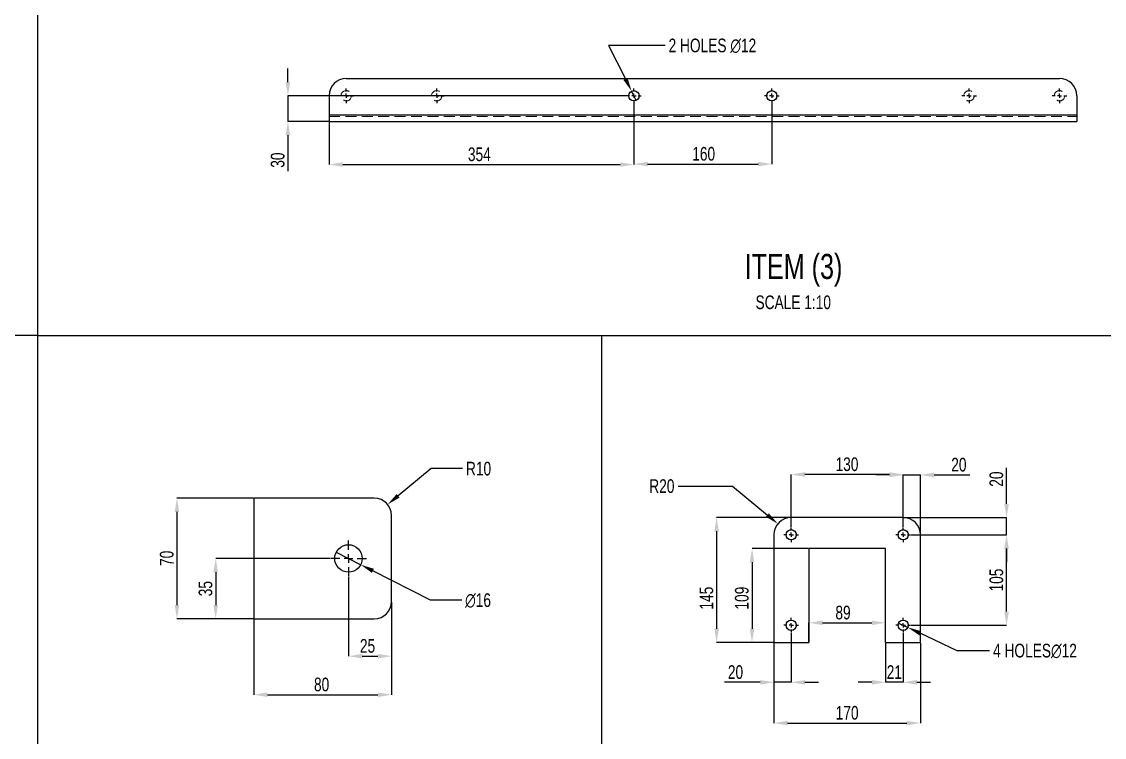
# Model space of a CAD drawing. Header units: millimetres. Extents: x 15 to 1268, y -316 to 292.
# Drawn here: x 991.2 to 1116.9, y 58.9 to 142 of the extents above; entities that cross this region are included whole.
import ezdxf

# ---------------------------------------------------------------- set-up
doc = ezdxf.new("R2010")
doc.units = ezdxf.units.MM
doc.header["$PDSIZE"] = -1
doc.linetypes.add('HIDDEN', pattern=[1.905, 1.27, -0.635])
doc.layers.add('FORMAT', color=7, linetype='Continuous')
doc.styles.add('SLDTEXTSTYLE0', font='TXT', dxfattribs={"width": 0.75})
doc.dimstyles.new('SLDDIMSTYLE11', dxfattribs={"dimtxt": 1.5875, "dimasz": 1.5875, "dimexe": 0, "dimexo": 0.0625, "dimgap": 0.396875, "dimtad": 0, "dimtih": 1, "dimtoh": 1, "dimdec": 0, "dimlfac": 5, "dimrnd": 1e-09, "dimzin": 12, "dimdsep": 46, "dimtxsty": 'SLDTEXTSTYLE0', "dimsah": 1, "dimcen": 0, "dimadec": 0, "dimazin": 3, "dimtfac": 1, "dimtdec": 0, "dimtofl": 0, "dimtmove": 0, "dimatfit": 3, "dimfxl": 1, "dimfrac": 2, "dimtolj": 1, "dimtzin": 12, "dimarcsym": 0})
doc.dimstyles.new('SLDDIMSTYLE16', dxfattribs={"dimtxt": 1.5875, "dimasz": 1.5875, "dimexe": 0, "dimexo": 0.0625, "dimgap": 0.396875, "dimtad": 0, "dimtih": 1, "dimtoh": 1, "dimdec": 0, "dimlfac": 10, "dimrnd": 1e-09, "dimzin": 12, "dimdsep": 46, "dimtxsty": 'SLDTEXTSTYLE0', "dimsah": 1, "dimcen": 0, "dimadec": 0, "dimazin": 3, "dimtfac": 1, "dimtdec": 0, "dimtofl": 0, "dimtmove": 0, "dimatfit": 3, "dimfxl": 1, "dimfrac": 2, "dimtolj": 1, "dimtzin": 12, "dimarcsym": 0})
doc.dimstyles.new('SLDDIMSTYLE17', dxfattribs={"dimtxt": 1.5875, "dimasz": 1.5875, "dimexe": 0, "dimexo": 0.0625, "dimgap": 0.396875, "dimtad": 0, "dimtih": 1, "dimtoh": 1, "dimdec": 0, "dimlfac": 10, "dimrnd": 1e-09, "dimzin": 12, "dimdsep": 46, "dimtxsty": 'SLDTEXTSTYLE0', "dimblk1": 'NONE', "dimsah": 1, "dimcen": 0, "dimadec": 0, "dimazin": 3, "dimtfac": 1, "dimtdec": 0, "dimtmove": 0, "dimatfit": 3, "dimldrblk": 'NONE', "dimfxl": 1, "dimfrac": 2, "dimtolj": 1, "dimtzin": 12, "dimarcsym": 0})
doc.dimstyles.new('SLDDIMSTYLE3', dxfattribs={"dimtxt": 1.5875, "dimasz": 1.5875, "dimexe": 0, "dimexo": 0.0625, "dimgap": 0.396875, "dimtad": 1, "dimdec": 0, "dimlfac": 10, "dimrnd": 1e-09, "dimzin": 12, "dimdsep": 46, "dimtxsty": 'SLDTEXTSTYLE0', "dimsah": 1, "dimcen": 0.09, "dimadec": 0, "dimazin": 3, "dimtfac": 1, "dimtdec": 0, "dimtofl": 0, "dimtmove": 0, "dimatfit": 3, "dimfxl": 1, "dimfrac": 2, "dimtolj": 1, "dimtzin": 12, "dimarcsym": 0})
doc.dimstyles.new('SLDDIMSTYLE4', dxfattribs={"dimtxt": 1.5875, "dimasz": 1.5875, "dimexe": 0, "dimexo": 0.0625, "dimgap": 0.396875, "dimtad": 1, "dimdec": 0, "dimlfac": 10, "dimrnd": 1e-09, "dimzin": 12, "dimdsep": 46, "dimtxsty": 'SLDTEXTSTYLE0', "dimsah": 1, "dimcen": 0.09, "dimadec": 0, "dimazin": 3, "dimtfac": 1, "dimtdec": 0, "dimtmove": 0, "dimatfit": 0, "dimfxl": 1, "dimfrac": 2, "dimtolj": 1, "dimtzin": 12, "dimarcsym": 0})
doc.dimstyles.new('SLDDIMSTYLE6', dxfattribs={"dimtxt": 1.5875, "dimasz": 1.5875, "dimexe": 0, "dimexo": 0.0625, "dimgap": 0.396875, "dimtad": 1, "dimdec": 0, "dimlfac": 5, "dimrnd": 1e-09, "dimzin": 12, "dimdsep": 46, "dimtxsty": 'SLDTEXTSTYLE0', "dimsah": 1, "dimcen": 0.09, "dimadec": 0, "dimazin": 3, "dimtfac": 1, "dimtdec": 0, "dimtofl": 0, "dimtmove": 0, "dimatfit": 3, "dimfxl": 1, "dimfrac": 2, "dimtolj": 1, "dimtzin": 12, "dimarcsym": 0})
doc.dimstyles.new('SLDDIMSTYLE7', dxfattribs={"dimtxt": 1.5875, "dimasz": 1.5875, "dimexe": 0, "dimexo": 0.0625, "dimgap": 0.396875, "dimtad": 1, "dimdec": 0, "dimlfac": 5, "dimrnd": 1e-09, "dimzin": 12, "dimdsep": 46, "dimtxsty": 'SLDTEXTSTYLE0', "dimsah": 1, "dimcen": 0.09, "dimadec": 0, "dimazin": 3, "dimtfac": 1, "dimtdec": 0, "dimtmove": 0, "dimatfit": 0, "dimfxl": 1, "dimfrac": 2, "dimtolj": 1, "dimtzin": 12, "dimarcsym": 0})
doc.dimstyles.new('SLDDIMSTYLE8', dxfattribs={"dimtxt": 1.5875, "dimasz": 1.5875, "dimexe": 0, "dimexo": 0.0625, "dimgap": 0.396875, "dimtad": 0, "dimtih": 1, "dimtoh": 1, "dimdec": 0, "dimlfac": 5, "dimrnd": 1e-09, "dimzin": 12, "dimdsep": 46, "dimtxsty": 'SLDTEXTSTYLE0', "dimblk1": 'NONE', "dimsah": 1, "dimcen": 0, "dimadec": 0, "dimazin": 3, "dimtfac": 1, "dimtdec": 0, "dimtmove": 0, "dimatfit": 3, "dimldrblk": 'NONE', "dimfxl": 1, "dimfrac": 2, "dimtolj": 1, "dimtzin": 12, "dimarcsym": 0})

# ---------------------------------------------------------------- blocks, each defined once
blk = doc.blocks.new('SW_NOTE_0_36')
at = {"layer": 'FORMAT', "color": 0, "attachment_point": 2, "style": 'SLDTEXTSTYLE0'}
for s, insert, char_height in [('ITEM (3)', (7, 3.75), 2.91), ('SCALE 1:10', (6.97, -1.07), 1.587)]:
    blk.add_mtext(s, dxfattribs=dict(at, insert=insert, char_height=char_height))
blk = doc.blocks.new('*D810')
at = {"layer": 'Defpoints', "color": 0}
for p in [(1091.49, 72.23), (1082.59, 69.94), (1091.49, 69.94)]:
    blk.add_point(p, dxfattribs=at)
at = {"layer": 'FORMAT', "color": 0, "lineweight": -2}
for p, q in [((1082.59, 70), (1082.59, 72.23)), ((1084.18, 72.23), (1089.91, 72.23)), ((1091.49, 70), (1091.49, 72.23))]:
    blk.add_line(p, q, dxfattribs=at)
at = {"layer": 'FORMAT', "color": 0}
for points in [[(1084.18, 72.49), (1084.18, 71.96), (1082.59, 72.23)], [(1089.91, 72.49), (1089.91, 71.96), (1091.49, 72.23)]]:
    blk.add_solid(points, dxfattribs=at)
at = {"layer": 'FORMAT', "color": 0, "insert": (1086.56, 74.21), "char_height": 1.587, "attachment_point": 2, "style": 'SLDTEXTSTYLE0'}
blk.add_mtext('\\A1;89', dxfattribs=at)
blk = doc.blocks.new('*D811')
at = {"layer": 'Defpoints', "color": 0}
for p in [(1078.54, 69.94), (1095.54, 69.94), (1095.54, 60.58)]:
    blk.add_point(p, dxfattribs=at)
at = {"layer": 'FORMAT', "color": 0, "lineweight": -2}
for p, q in [((1078.54, 69.88), (1078.54, 60.58)), ((1095.54, 69.88), (1095.54, 60.58)), ((1080.13, 60.58), (1093.96, 60.58))]:
    blk.add_line(p, q, dxfattribs=at)
at = {"layer": 'FORMAT', "color": 0}
for points in [[(1080.13, 60.85), (1080.13, 60.32), (1078.54, 60.58)], [(1093.96, 60.85), (1093.96, 60.32), (1095.54, 60.58)]]:
    blk.add_solid(points, dxfattribs=at)
at = {"layer": 'FORMAT', "color": 0, "insert": (1087.04, 62.57), "char_height": 1.587, "attachment_point": 2, "style": 'SLDTEXTSTYLE0'}
blk.add_mtext('\\A1;170', dxfattribs=at)
blk = doc.blocks.new('*D812')
at = {"layer": 'Defpoints', "color": 0}
for p in [(1080.54, 84.44), (1071.88, 69.94), (1078.54, 69.94)]:
    blk.add_point(p, dxfattribs=at)
at = {"layer": 'FORMAT', "color": 0, "lineweight": -2}
for p, q in [((1080.48, 84.44), (1071.88, 84.44)), ((1071.88, 82.85), (1071.88, 71.53)), ((1078.48, 69.94), (1071.88, 69.94))]:
    blk.add_line(p, q, dxfattribs=at)
at = {"layer": 'FORMAT', "color": 0}
for points in [[(1071.62, 82.85), (1072.15, 82.85), (1071.88, 84.44)], [(1071.62, 71.53), (1072.15, 71.53), (1071.88, 69.94)]]:
    blk.add_solid(points, dxfattribs=at)
at = {"layer": 'FORMAT', "color": 0, "insert": (1069.9, 75.09), "char_height": 1.587, "attachment_point": 2, "rotation": 90, "style": 'SLDTEXTSTYLE0'}
blk.add_mtext('\\A1;145', dxfattribs=at)
blk = doc.blocks.new('*D813')
at = {"layer": 'Defpoints', "color": 0}
for p in [(1082.59, 80.84), (1076, 69.94), (1078.54, 69.94)]:
    blk.add_point(p, dxfattribs=at)
at = {"layer": 'FORMAT', "color": 0, "lineweight": -2}
for p, q in [((1082.53, 80.84), (1076, 80.84)), ((1076, 79.25), (1076, 71.53)), ((1078.48, 69.94), (1076, 69.94))]:
    blk.add_line(p, q, dxfattribs=at)
at = {"layer": 'FORMAT', "color": 0}
for points in [[(1075.73, 79.25), (1076.26, 79.25), (1076, 80.84)], [(1075.73, 71.53), (1076.26, 71.53), (1076, 69.94)]]:
    blk.add_solid(points, dxfattribs=at)
at = {"layer": 'FORMAT', "color": 0, "insert": (1074.01, 75.09), "char_height": 1.587, "attachment_point": 2, "rotation": 90, "style": 'SLDTEXTSTYLE0'}
blk.add_mtext('\\A1;109', dxfattribs=at)
blk = doc.blocks.new('*D814')
at = {"layer": 'Defpoints', "color": 0}
for p in [(1094.39, 82.44), (1105.54, 82.44), (1094.39, 71.94)]:
    blk.add_point(p, dxfattribs=at)
at = {"layer": 'FORMAT', "color": 0, "lineweight": -2}
for p, q in [((1094.46, 82.44), (1105.54, 82.44)), ((1105.54, 73.53), (1105.54, 80.85)), ((1094.46, 71.94), (1105.54, 71.94))]:
    blk.add_line(p, q, dxfattribs=at)
at = {"layer": 'FORMAT', "color": 0}
for points in [[(1105.28, 80.85), (1105.81, 80.85), (1105.54, 82.44)], [(1105.28, 73.53), (1105.81, 73.53), (1105.54, 71.94)]]:
    blk.add_solid(points, dxfattribs=at)
at = {"layer": 'FORMAT', "color": 0, "insert": (1103.56, 77.19), "char_height": 1.587, "attachment_point": 2, "rotation": 90, "style": 'SLDTEXTSTYLE0'}
blk.add_mtext('\\A1;105', dxfattribs=at)
blk = doc.blocks.new('*D815')
at = {"layer": 'Defpoints', "color": 0}
for p in [(1095.54, 89.39), (1093.54, 83.29), (1095.54, 82.44)]:
    blk.add_point(p, dxfattribs=at)
at = {"layer": 'FORMAT', "color": 0, "lineweight": -2}
for p, q in [((1091.96, 89.39), (1090.37, 89.39)), ((1093.54, 83.35), (1093.54, 89.39)), ((1093.54, 89.39), (1095.54, 89.39)), ((1095.54, 82.5), (1095.54, 89.39)), ((1097.13, 89.39), (1101.3, 89.39))]:
    blk.add_line(p, q, dxfattribs=at)
at = {"layer": 'FORMAT', "color": 0}
for points in [[(1091.96, 89.66), (1091.96, 89.13), (1093.54, 89.39)], [(1097.13, 89.66), (1097.13, 89.13), (1095.54, 89.39)]]:
    blk.add_solid(points, dxfattribs=at)
at = {"layer": 'FORMAT', "color": 0, "insert": (1100.01, 91.38), "char_height": 1.587, "attachment_point": 2, "style": 'SLDTEXTSTYLE0'}
blk.add_mtext('\\A1;20', dxfattribs=at)
blk = doc.blocks.new('*D816')
at = {"layer": 'Defpoints', "color": 0}
for p in [(1080.54, 89.44), (1080.54, 83.29), (1093.54, 83.29)]:
    blk.add_point(p, dxfattribs=at)
at = {"layer": 'FORMAT', "color": 0, "lineweight": -2}
for p, q in [((1080.54, 83.35), (1080.54, 89.44)), ((1091.96, 89.44), (1082.13, 89.44)), ((1093.54, 83.35), (1093.54, 89.44))]:
    blk.add_line(p, q, dxfattribs=at)
at = {"layer": 'FORMAT', "color": 0}
for points in [[(1082.13, 89.71), (1082.13, 89.18), (1080.54, 89.44)], [(1091.96, 89.71), (1091.96, 89.18), (1093.54, 89.44)]]:
    blk.add_solid(points, dxfattribs=at)
at = {"layer": 'FORMAT', "color": 0, "insert": (1087.02, 91.43), "char_height": 1.587, "attachment_point": 2, "style": 'SLDTEXTSTYLE0'}
blk.add_mtext('\\A1;130', dxfattribs=at)
blk = doc.blocks.new('*D817')
at = {"layer": 'Defpoints', "color": 0}
for p in [(1079, 83.72), (1080.54, 82.44)]:
    blk.add_point(p, dxfattribs=at)
at = {"layer": 'FORMAT', "color": 0, "lineweight": -2}
for p, q in [((1067.44, 88.09), (1073.72, 88.09)), ((1073.72, 88.09), (1077.78, 84.73))]:
    blk.add_line(p, q, dxfattribs=at)
at = {"layer": 'FORMAT', "color": 0}
blk.add_solid([(1077.95, 84.93), (1077.61, 84.53), (1079, 83.72)], dxfattribs=at)
at = {"layer": 'FORMAT', "color": 0, "insert": (1064.07, 88.89), "char_height": 1.587, "attachment_point": 1, "style": 'SLDTEXTSTYLE0'}
blk.add_mtext('\\A1;R20', dxfattribs=at)
blk = doc.blocks.new('*D818')
at = {"layer": 'Defpoints', "color": 0}
for p in [(1093, 72.2), (1094.09, 71.69)]:
    blk.add_point(p, dxfattribs=at)
at = {"layer": 'FORMAT', "color": 0, "lineweight": -2}
for p, q in [((1093, 72.2), (1094.09, 71.69)), ((1099.82, 68.99), (1095.52, 71.01)), ((1103.58, 68.99), (1099.82, 68.99))]:
    blk.add_line(p, q, dxfattribs=at)
at = {"layer": 'FORMAT', "color": 0}
blk.add_solid([(1095.64, 71.25), (1095.41, 70.77), (1094.09, 71.69)], dxfattribs=at)
at = {"layer": 'FORMAT', "color": 0, "insert": (1103.98, 69.79), "char_height": 1.5875, "attachment_point": 1, "style": 'SLDTEXTSTYLE0'}
blk.add_mtext('\\A1;4 HOLES∅12', dxfattribs=at)
blk = doc.blocks.new('_None')
blk = doc.blocks.new('*D819')
at = {"layer": 'Defpoints', "color": 0}
for p in [(1093.54, 84.44), (1105.54, 84.44), (1094.39, 82.44)]:
    blk.add_point(p, dxfattribs=at)
at = {"layer": 'FORMAT', "color": 0, "lineweight": -2}
for p, q in [((1105.54, 86.03), (1105.54, 90.2)), ((1093.61, 84.44), (1105.54, 84.44)), ((1105.54, 82.44), (1105.54, 84.44)), ((1094.46, 82.44), (1105.54, 82.44)), ((1105.54, 80.85), (1105.54, 79.27))]:
    blk.add_line(p, q, dxfattribs=at)
at = {"layer": 'FORMAT', "color": 0}
for points in [[(1105.28, 86.03), (1105.81, 86.03), (1105.54, 84.44)], [(1105.28, 80.85), (1105.81, 80.85), (1105.54, 82.44)]]:
    blk.add_solid(points, dxfattribs=at)
at = {"layer": 'FORMAT', "color": 0, "insert": (1103.56, 88.91), "char_height": 1.587, "attachment_point": 2, "rotation": 90, "style": 'SLDTEXTSTYLE0'}
blk.add_mtext('\\A1;20', dxfattribs=at)
blk = doc.blocks.new('*D820')
at = {"layer": 'Defpoints', "color": 0}
for p in [(1080.54, 71.09), (1078.54, 69.94), (1078.54, 65.32)]:
    blk.add_point(p, dxfattribs=at)
at = {"layer": 'FORMAT', "color": 0, "lineweight": -2}
for p, q in [((1080.54, 71.03), (1080.54, 65.32)), ((1078.54, 69.88), (1078.54, 65.32)), ((1076.96, 65.32), (1072.79, 65.32)), ((1080.54, 65.32), (1078.54, 65.32)), ((1082.13, 65.32), (1083.72, 65.32))]:
    blk.add_line(p, q, dxfattribs=at)
at = {"layer": 'FORMAT', "color": 0}
for points in [[(1076.96, 65.58), (1076.96, 65.05), (1078.54, 65.32)], [(1082.13, 65.58), (1082.13, 65.05), (1080.54, 65.32)]]:
    blk.add_solid(points, dxfattribs=at)
at = {"layer": 'FORMAT', "color": 0, "insert": (1074.08, 67.3), "char_height": 1.587, "attachment_point": 2, "style": 'SLDTEXTSTYLE0'}
blk.add_mtext('\\A1;20', dxfattribs=at)
blk = doc.blocks.new('*D821')
at = {"layer": 'Defpoints', "color": 0}
for p in [(1093.54, 71.09), (1091.49, 69.94), (1091.49, 65.32)]:
    blk.add_point(p, dxfattribs=at)
at = {"layer": 'FORMAT', "color": 0, "lineweight": -2}
for p, q in [((1093.54, 71.03), (1093.54, 65.32)), ((1091.49, 69.88), (1091.49, 65.32)), ((1089.91, 65.32), (1088.32, 65.32)), ((1093.54, 65.32), (1091.49, 65.32)), ((1095.13, 65.32), (1096.72, 65.32))]:
    blk.add_line(p, q, dxfattribs=at)
at = {"layer": 'FORMAT', "color": 0}
for points in [[(1089.91, 65.58), (1089.91, 65.05), (1091.49, 65.32)], [(1095.13, 65.58), (1095.13, 65.05), (1093.54, 65.32)]]:
    blk.add_solid(points, dxfattribs=at)
at = {"layer": 'FORMAT', "color": 0, "insert": (1092.52, 67.3), "char_height": 1.587, "attachment_point": 2, "style": 'SLDTEXTSTYLE0'}
blk.add_mtext('\\A1;21', dxfattribs=at)
blk = doc.blocks.new('SW_CENTERMARKSYMBOL_27')
at = {"layer": 'FORMAT', "color": 0}
for p, q in [((-0.5, 0), (-0.85, 0)), ((0, 0), (-0.25, 0)), ((0, 0.5), (0, 0.85)), ((0, 0), (0, 0.25)), ((0, 0), (0, -0.25)), ((0, 0), (0.25, 0)), ((0.5, 0), (0.85, 0)), ((0, -0.5), (0, -0.85))]:
    blk.add_line(p, q, dxfattribs=at)
blk = doc.blocks.new('SW_CENTERMARKSYMBOL_28')
at = {"layer": 'FORMAT', "color": 0}
for p, q in [((-0.5, 0), (-0.85, 0)), ((0, 0), (-0.25, 0)), ((0, 0.5), (0, 0.85)), ((0, 0), (0, 0.25)), ((0, 0), (0, -0.25)), ((0, 0), (0.25, 0)), ((0.5, 0), (0.85, 0)), ((0, -0.5), (0, -0.85))]:
    blk.add_line(p, q, dxfattribs=at)
blk = doc.blocks.new('SW_CENTERMARKSYMBOL_29')
at = {"layer": 'FORMAT', "color": 0}
for p, q in [((-0.5, 0), (-0.85, 0)), ((0, 0), (-0.25, 0)), ((0, 0.5), (0, 0.85)), ((0, 0), (0, 0.25)), ((0, 0), (0, -0.25)), ((0, 0), (0.25, 0)), ((0.5, 0), (0.85, 0)), ((0, -0.5), (0, -0.85))]:
    blk.add_line(p, q, dxfattribs=at)
blk = doc.blocks.new('SW_CENTERMARKSYMBOL_30')
at = {"layer": 'FORMAT', "color": 0}
for p, q in [((-0.5, 0), (-0.85, 0)), ((0, 0), (-0.25, 0)), ((0, 0.5), (0, 0.85)), ((0, 0), (0, 0.25)), ((0, 0), (0, -0.25)), ((0, 0), (0.25, 0)), ((0.5, 0), (0.85, 0)), ((0, -0.5), (0, -0.85))]:
    blk.add_line(p, q, dxfattribs=at)
blk = doc.blocks.new('*D836')
at = {"layer": 'Defpoints', "color": 0}
for p in [(1018.15, 86.69), (1009.24, 72.69), (1018.15, 72.69)]:
    blk.add_point(p, dxfattribs=at)
at = {"layer": 'FORMAT', "color": 0, "lineweight": -2}
for p, q in [((1018.09, 86.69), (1009.24, 86.69)), ((1009.24, 85.1), (1009.24, 74.28)), ((1018.09, 72.69), (1009.24, 72.69))]:
    blk.add_line(p, q, dxfattribs=at)
at = {"layer": 'FORMAT', "color": 0}
for points in [[(1008.97, 85.1), (1009.5, 85.1), (1009.24, 86.69)], [(1008.97, 74.28), (1009.5, 74.28), (1009.24, 72.69)]]:
    blk.add_solid(points, dxfattribs=at)
at = {"layer": 'FORMAT', "color": 0, "insert": (1007.25, 79.71), "char_height": 1.587, "attachment_point": 2, "rotation": 90, "style": 'SLDTEXTSTYLE0'}
blk.add_mtext('\\A1;70', dxfattribs=at)
blk = doc.blocks.new('*D837')
at = {"layer": 'Defpoints', "color": 0}
for p in [(1034.15, 74.69), (1018.15, 72.69), (1034.15, 63.88)]:
    blk.add_point(p, dxfattribs=at)
at = {"layer": 'FORMAT', "color": 0, "lineweight": -2}
for p, q in [((1034.15, 74.63), (1034.15, 63.88)), ((1018.15, 72.63), (1018.15, 63.88)), ((1019.74, 63.88), (1032.56, 63.88))]:
    blk.add_line(p, q, dxfattribs=at)
at = {"layer": 'FORMAT', "color": 0}
for points in [[(1019.74, 64.14), (1019.74, 63.61), (1018.15, 63.88)], [(1032.56, 64.14), (1032.56, 63.61), (1034.15, 63.88)]]:
    blk.add_solid(points, dxfattribs=at)
at = {"layer": 'FORMAT', "color": 0, "insert": (1026.03, 65.86), "char_height": 1.587, "attachment_point": 2, "style": 'SLDTEXTSTYLE0'}
blk.add_mtext('\\A1;80', dxfattribs=at)
blk = doc.blocks.new('*D838')
at = {"layer": 'Defpoints', "color": 0}
for p in [(1033.69, 85.96), (1032.15, 84.69)]:
    blk.add_point(p, dxfattribs=at)
at = {"layer": 'FORMAT', "color": 0, "lineweight": -2}
for p, q in [((1038.76, 90.13), (1034.92, 86.97)), ((1042.39, 90.13), (1038.76, 90.13))]:
    blk.add_line(p, q, dxfattribs=at)
at = {"layer": 'FORMAT', "color": 0}
blk.add_solid([(1034.75, 87.18), (1035.09, 86.77), (1033.69, 85.96)], dxfattribs=at)
at = {"layer": 'FORMAT', "color": 0, "insert": (1042.79, 90.92), "char_height": 1.587, "attachment_point": 1, "style": 'SLDTEXTSTYLE0'}
blk.add_mtext('\\A1;R10', dxfattribs=at)
blk = doc.blocks.new('*D839')
at = {"layer": 'Defpoints', "color": 0}
for p in [(1029.15, 77.59), (1034.15, 74.69), (1034.15, 68.35)]:
    blk.add_point(p, dxfattribs=at)
at = {"layer": 'FORMAT', "color": 0, "lineweight": -2}
for p, q in [((1029.15, 77.53), (1029.15, 68.35)), ((1034.15, 74.63), (1034.15, 68.35)), ((1030.74, 68.35), (1032.56, 68.35))]:
    blk.add_line(p, q, dxfattribs=at)
at = {"layer": 'FORMAT', "color": 0}
for points in [[(1030.74, 68.62), (1030.74, 68.09), (1029.15, 68.35)], [(1032.56, 68.62), (1032.56, 68.09), (1034.15, 68.35)]]:
    blk.add_solid(points, dxfattribs=at)
at = {"layer": 'FORMAT', "color": 0, "insert": (1031.36, 70.34), "char_height": 1.587, "attachment_point": 2, "style": 'SLDTEXTSTYLE0'}
blk.add_mtext('\\A1;25', dxfattribs=at)
blk = doc.blocks.new('*D840')
at = {"layer": 'Defpoints', "color": 0}
for p in [(1027.05, 79.69), (1013.74, 72.69), (1018.15, 72.69)]:
    blk.add_point(p, dxfattribs=at)
at = {"layer": 'FORMAT', "color": 0, "lineweight": -2}
for p, q in [((1026.99, 79.69), (1013.74, 79.69)), ((1013.74, 78.1), (1013.74, 74.28)), ((1018.09, 72.69), (1013.74, 72.69))]:
    blk.add_line(p, q, dxfattribs=at)
at = {"layer": 'FORMAT', "color": 0}
for points in [[(1013.47, 78.1), (1014, 78.1), (1013.74, 79.69)], [(1013.47, 74.28), (1014, 74.28), (1013.74, 72.69)]]:
    blk.add_solid(points, dxfattribs=at)
at = {"layer": 'FORMAT', "color": 0, "insert": (1011.75, 76.19), "char_height": 1.587, "attachment_point": 2, "rotation": 90, "style": 'SLDTEXTSTYLE0'}
blk.add_mtext('\\A1;35', dxfattribs=at)
blk = doc.blocks.new('*D841')
at = {"layer": 'Defpoints', "color": 0}
for p in [(1027.72, 80.41), (1030.58, 78.97)]:
    blk.add_point(p, dxfattribs=at)
at = {"layer": 'FORMAT', "color": 0, "lineweight": -2}
for p, q in [((1027.72, 80.41), (1030.58, 78.97)), ((1038.69, 74.86), (1031.99, 78.25)), ((1042.29, 74.86), (1038.69, 74.86))]:
    blk.add_line(p, q, dxfattribs=at)
at = {"layer": 'FORMAT', "color": 0}
blk.add_solid([(1032.11, 78.49), (1031.87, 78.02), (1030.58, 78.97)], dxfattribs=at)
at = {"layer": 'FORMAT', "color": 0, "insert": (1042.69, 75.65), "char_height": 1.587, "attachment_point": 1, "style": 'SLDTEXTSTYLE0'}
blk.add_mtext('\\A1;∅16', dxfattribs=at)
blk = doc.blocks.new('SW_CENTERMARKSYMBOL_37')
at = {"layer": 'FORMAT', "color": 0}
for p, q in [((0, 1), (0, 2.1)), ((-1, 0), (-2.1, 0)), ((0, 0), (-0.5, 0)), ((0, 0), (0, 0.5)), ((0, 0), (0, -0.5)), ((0, 0), (0.5, 0)), ((1, 0), (2.1, 0)), ((0, -1), (0, -2.1))]:
    blk.add_line(p, q, dxfattribs=at)
blk = doc.blocks.new('*D871')
at = {"layer": 'Defpoints', "color": 0}
for p in [(1062.29, 132.56), (1026.89, 130.41), (1062.29, 125.43)]:
    blk.add_point(p, dxfattribs=at)
at = {"layer": 'FORMAT', "color": 0, "lineweight": -2}
for p, q in [((1062.29, 132.5), (1062.29, 125.43)), ((1026.89, 130.35), (1026.89, 125.43)), ((1028.48, 125.43), (1060.7, 125.43))]:
    blk.add_line(p, q, dxfattribs=at)
at = {"layer": 'FORMAT', "color": 0}
for points in [[(1028.48, 125.69), (1028.48, 125.16), (1026.89, 125.43)], [(1060.7, 125.69), (1060.7, 125.16), (1062.29, 125.43)]]:
    blk.add_solid(points, dxfattribs=at)
at = {"layer": 'FORMAT', "color": 0, "insert": (1044.34, 127.41), "char_height": 1.587, "attachment_point": 2, "style": 'SLDTEXTSTYLE0'}
blk.add_mtext('\\A1;354', dxfattribs=at)
blk = doc.blocks.new('*D872')
at = {"layer": 'Defpoints', "color": 0}
for p in [(1062.29, 132.56), (1078.29, 132.56), (1078.29, 125.48)]:
    blk.add_point(p, dxfattribs=at)
at = {"layer": 'FORMAT', "color": 0, "lineweight": -2}
for p, q in [((1062.29, 132.5), (1062.29, 125.48)), ((1078.29, 132.5), (1078.29, 125.48)), ((1063.88, 125.48), (1076.7, 125.48))]:
    blk.add_line(p, q, dxfattribs=at)
at = {"layer": 'FORMAT', "color": 0}
for points in [[(1063.88, 125.75), (1063.88, 125.22), (1062.29, 125.48)], [(1076.7, 125.75), (1076.7, 125.22), (1078.29, 125.48)]]:
    blk.add_solid(points, dxfattribs=at)
at = {"layer": 'FORMAT', "color": 0, "insert": (1070.38, 127.47), "char_height": 1.587, "attachment_point": 2, "style": 'SLDTEXTSTYLE0'}
blk.add_mtext('\\A1;160', dxfattribs=at)
blk = doc.blocks.new('*D873')
at = {"layer": 'Defpoints', "color": 0}
for p in [(1022.12, 133.41), (1061.44, 133.41), (1026.89, 130.41)]:
    blk.add_point(p, dxfattribs=at)
at = {"layer": 'FORMAT', "color": 0, "lineweight": -2}
for p, q in [((1022.12, 135), (1022.12, 136.58)), ((1061.38, 133.41), (1022.12, 133.41)), ((1022.12, 133.41), (1022.12, 130.41)), ((1026.83, 130.41), (1022.12, 130.41)), ((1022.12, 128.82), (1022.12, 124.65))]:
    blk.add_line(p, q, dxfattribs=at)
at = {"layer": 'FORMAT', "color": 0}
for points in [[(1021.85, 135), (1022.38, 135), (1022.12, 133.41)], [(1021.85, 128.82), (1022.38, 128.82), (1022.12, 130.41)]]:
    blk.add_solid(points, dxfattribs=at)
at = {"layer": 'FORMAT', "color": 0, "insert": (1020.13, 125.94), "char_height": 1.587, "attachment_point": 2, "rotation": 90, "style": 'SLDTEXTSTYLE0'}
blk.add_mtext('\\A1;30', dxfattribs=at)
blk = doc.blocks.new('*D874')
at = {"layer": 'Defpoints', "color": 0}
for p in [(1062.02, 133.95), (1062.56, 132.87)]:
    blk.add_point(p, dxfattribs=at)
at = {"layer": 'FORMAT', "color": 0, "lineweight": -2}
for p, q in [((1065.91, 139.26), (1059.34, 139.26)), ((1059.34, 139.26), (1061.3, 135.36)), ((1062.56, 132.87), (1062.02, 133.95))]:
    blk.add_line(p, q, dxfattribs=at)
at = {"layer": 'FORMAT', "color": 0}
blk.add_solid([(1061.54, 135.48), (1061.07, 135.24), (1062.02, 133.95)], dxfattribs=at)
at = {"layer": 'FORMAT', "color": 0, "insert": (1066.31, 140.05), "char_height": 1.5875, "attachment_point": 1, "style": 'SLDTEXTSTYLE0'}
blk.add_mtext('\\A1;2 HOLES ∅12', dxfattribs=at)
blk = doc.blocks.new('SW_CENTERMARKSYMBOL_54')
at = {"layer": 'FORMAT', "color": 0}
for p, q in [((-0.5, 0), (-0.85, 0)), ((0, 0), (-0.25, 0)), ((0, 0.5), (0, 0.85)), ((0, 0), (0, 0.25)), ((0, 0), (0, -0.25)), ((0, 0), (0.25, 0)), ((0.5, 0), (0.85, 0)), ((0, -0.5), (0, -0.85))]:
    blk.add_line(p, q, dxfattribs=at)
blk = doc.blocks.new('SW_CENTERMARKSYMBOL_55')
at = {"layer": 'FORMAT', "color": 0}
for p, q in [((-0.5, 0), (-0.85, 0)), ((0, 0), (-0.25, 0)), ((0, 0.5), (0, 0.85)), ((0, 0), (0, 0.25)), ((0, 0), (0, -0.25)), ((0, 0), (0.25, 0)), ((0.5, 0), (0.85, 0)), ((0, -0.5), (0, -0.85))]:
    blk.add_line(p, q, dxfattribs=at)
blk = doc.blocks.new('SW_CENTERMARKSYMBOL_56')
at = {"layer": 'FORMAT', "color": 0}
for p, q in [((-0.5, 0), (-0.85, 0)), ((0, 0), (-0.25, 0)), ((0, 0.5), (0, 0.85)), ((0, 0), (0, 0.25)), ((0, 0), (0, -0.25)), ((0, 0), (0.25, 0)), ((0.5, 0), (0.85, 0)), ((0, -0.5), (0, -0.85))]:
    blk.add_line(p, q, dxfattribs=at)
blk = doc.blocks.new('SW_CENTERMARKSYMBOL_57')
at = {"layer": 'FORMAT', "color": 0}
for p, q in [((-0.5, 0), (-0.85, 0)), ((0, 0), (-0.25, 0)), ((0, 0.5), (0, 0.85)), ((0, 0), (0, 0.25)), ((0, 0), (0, -0.25)), ((0, 0), (0.25, 0)), ((0.5, 0), (0.85, 0)), ((0, -0.5), (0, -0.85))]:
    blk.add_line(p, q, dxfattribs=at)
blk = doc.blocks.new('SW_CENTERMARKSYMBOL_58')
at = {"layer": 'FORMAT', "color": 0}
for p, q in [((-0.5, 0), (-0.85, 0)), ((0, 0), (-0.25, 0)), ((0, 0.5), (0, 0.85)), ((0, 0), (0, 0.25)), ((0, 0), (0, -0.25)), ((0, 0), (0.25, 0)), ((0.5, 0), (0.85, 0)), ((0, -0.5), (0, -0.85))]:
    blk.add_line(p, q, dxfattribs=at)
blk = doc.blocks.new('SW_CENTERMARKSYMBOL_59')
at = {"layer": 'FORMAT', "color": 0}
for p, q in [((-0.5, 0), (-0.85, 0)), ((0, 0), (-0.25, 0)), ((0, 0.5), (0, 0.85)), ((0, 0), (0, 0.25)), ((0, 0), (0, -0.25)), ((0, 0), (0.25, 0)), ((0.5, 0), (0.85, 0)), ((0, -0.5), (0, -0.85))]:
    blk.add_line(p, q, dxfattribs=at)

msp = doc.modelspace()

# ---------------------------------------------------------------- linework, layer by layer
at = {"color": 7, "linetype": 'Continuous', "lineweight": 25}
for p, q in [((1028.88923477, 135.40948383), (1111.68923477, 135.40948383)), ((1026.88923477, 133.40948383), (1026.88923477, 131.20948383)), ((1113.68923477, 133.40948383), (1113.68923477, 131.20948383)), ((1026.88923477, 131.20948383), (1113.68923477, 131.20948383)), ((1026.88923477, 131.20948383), (1026.88923477, 130.40948383)), ((1113.68923477, 131.20948383), (1113.68923477, 130.40948383)), ((1026.88923477, 130.40948383), (1113.68923477, 130.40948383)), ((1018.14927984, 86.6915294), (1018.14927984, 72.6915294)), ((1032.14927984, 86.6915294), (1018.14927984, 86.6915294)), ((1034.14927984, 74.6915294), (1034.14927984, 84.6915294)), ((1093.54423012, 84.44191015), (1080.54423012, 84.44191015)), ((1078.54423012, 82.44191015), (1078.54423012, 69.94191015)), ((1095.54423012, 69.94191015), (1095.54423012, 82.44191015)), ((1091.49423012, 80.84191015), (1082.59423012, 80.84191015)), ((1082.59423012, 80.84191015), (1082.59423012, 69.94191015)), ((1091.49423012, 69.94191015), (1091.49423012, 80.84191015)), ((1018.14927984, 72.6915294), (1032.14927984, 72.6915294)), ((1078.54423012, 69.94191015), (1082.59423012, 69.94191015)), ((1091.49423012, 69.94191015), (1095.54423012, 69.94191015))]:
    msp.add_line(p, q, dxfattribs=at)
at = {"color": 7, "linetype": 'HIDDEN', "lineweight": 18}
msp.add_line((1026.88923477, 131.00948383), (1113.68923477, 131.00948383), dxfattribs=at)
for centre in [(1028.88923477, 133.40948383), (1039.38923477, 133.40948383), (1101.18923477, 133.40948383), (1111.68923477, 133.40948383)]:
    msp.add_circle(centre, 0.6, dxfattribs=at)
at = {"color": 7, "linetype": 'Continuous', "lineweight": 25}
for centre, radius in [((1062.28923477, 133.40948383), 0.6), ((1078.28923477, 133.40948383), 0.6), ((1080.54423012, 82.44191015), 0.6), ((1093.54423012, 82.44191015), 0.6), ((1029.14927984, 79.6915294), 1.6), ((1080.54423012, 71.94191015), 0.6), ((1093.54423012, 71.94191015), 0.6)]:
    msp.add_circle(centre, radius, dxfattribs=at)
for centre, start, end in [((1028.88923477, 133.40948383), 90, 180), ((1111.68923477, 133.40948383), 0, 90), ((1032.14927984, 84.6915294), 0, 90), ((1080.54423012, 82.44191015), 90, 180), ((1093.54423012, 82.44191015), 0, 90), ((1032.14927984, 74.6915294), 270, 0)]:
    msp.add_arc(centre, 2, start, end, dxfattribs=at)
at = {"layer": 'FORMAT'}
for p, q in [((993.03086841, 283.86284738), (993.03086841, 8.42160282)), ((993.03086841, 105.58696794), (873.43201491, 105.58696794)), ((993.03086841, 105.58696794), (1171.85291377, 105.58696794)), ((1058.50356985, 105.58696794), (1058.50356985, 35.41747778))]:
    msp.add_line(p, q, dxfattribs=at)

# ---------------------------------------------------------------- block references
for name, p in [('SW_CENTERMARKSYMBOL_54', (1028.88923477, 133.40948383)), ('SW_CENTERMARKSYMBOL_55', (1039.38923477, 133.40948383)), ('SW_CENTERMARKSYMBOL_56', (1062.28923477, 133.40948383)), ('SW_CENTERMARKSYMBOL_59', (1078.28923477, 133.40948383)), ('SW_CENTERMARKSYMBOL_58', (1101.18923477, 133.40948383)), ('SW_CENTERMARKSYMBOL_57', (1111.68923477, 133.40948383)), ('SW_NOTE_0_36', (1073.81127765, 111.29963391)), ('SW_CENTERMARKSYMBOL_28', (1080.54423012, 82.44191015)), ('SW_CENTERMARKSYMBOL_27', (1093.54423012, 82.44191015)), ('SW_CENTERMARKSYMBOL_37', (1029.14927984, 79.6915294)), ('SW_CENTERMARKSYMBOL_29', (1080.54423012, 71.94191015)), ('SW_CENTERMARKSYMBOL_30', (1093.54423012, 71.94191015))]:
    msp.add_blockref(name, p, dxfattribs=at)

# ---------------------------------------------------------------- dimensions: what is measured, and where the dimension line sits
for p1, p2, text, picture, middle in [((1062.55954444, 132.87382285), (1062.01892511, 133.94514481), '2 HOLES <>', '*D874', (1072.45720112, 139.26047152)), ((1093.00116612, 72.1970209), (1094.08729412, 71.6867994), '4 HOLES<>', '*D818', (1109.53654002, 68.99236712))]:
    dim = msp.add_diameter_dim_2p(p1=p1, p2=p2, text=text, dimstyle='SLDDIMSTYLE17', dxfattribs=at)
    dim.commit()
    dim.dimension.update_dxf_attribs({"geometry": picture, "text_midpoint": middle, "dimtype": 163})
for base, p1, p2, dimstyle, picture, middle in [((1022.11711135, 133.40948383), (1026.88923477, 130.40948383), (1061.43923477, 133.40948383), 'SLDDIMSTYLE4', '*D873', (1022.11711135, 125.94464008)), ((1105.54423012, 84.44191015), (1094.39423012, 82.44191015), (1093.54423012, 84.44191015), 'SLDDIMSTYLE4', '*D819', (1105.54423012, 88.9067539)), ((1009.23923715, 72.6915294), (1018.14927984, 86.6915294), (1018.14927984, 72.6915294), 'SLDDIMSTYLE6', '*D836', (1009.23923715, 79.70743713)), ((1071.88193616, 69.94191015), (1080.54423012, 84.44191015), (1078.54423012, 69.94191015), 'SLDDIMSTYLE3', '*D812', (1071.88193616, 75.09161871)), ((1105.54423012, 82.44191015), (1094.39423012, 71.94191015), (1094.39423012, 82.44191015), 'SLDDIMSTYLE3', '*D814', (1105.54423012, 77.19191015)), ((1075.99837842, 69.94191015), (1082.59423012, 80.84191015), (1078.54423012, 69.94191015), 'SLDDIMSTYLE3', '*D813', (1075.99837842, 75.09161871)), ((1013.7391877, 72.6915294), (1027.04927984, 79.6915294), (1018.14927984, 72.6915294), 'SLDDIMSTYLE7', '*D840', (1013.7391877, 76.1915294))]:
    dim = msp.add_linear_dim(base=base, p1=p1, p2=p2, angle=90, dimstyle=dimstyle, dxfattribs=at)
    dim.commit()
    dim.dimension.update_dxf_attribs({"geometry": picture, "text_midpoint": middle, "dimtype": 160})
for base, p1, p2, dimstyle, picture, middle in [((1062.28923477, 125.42842009), (1026.88923477, 130.40948383), (1062.28923477, 132.55948383), 'SLDDIMSTYLE3', '*D871', (1044.3382414, 125.42842009)), ((1078.28923477, 125.48318182), (1062.28923477, 132.55948383), (1078.28923477, 132.55948383), 'SLDDIMSTYLE3', '*D872', (1070.375211, 125.48318182)), ((1080.54423012, 89.44067117), (1093.54423012, 83.29191015), (1080.54423012, 83.29191015), 'SLDDIMSTYLE3', '*D816', (1087.01663826, 89.44067117)), ((1095.54423012, 89.39429467), (1093.54423012, 83.29191015), (1095.54423012, 82.44191015), 'SLDDIMSTYLE4', '*D815', (1100.00907387, 89.39429467)), ((1034.14927984, 68.35072287), (1029.14927984, 77.5915294), (1034.14927984, 74.6915294), 'SLDDIMSTYLE7', '*D839', (1031.36231931, 68.35072287)), ((1034.14927984, 63.87594008), (1018.14927984, 72.6915294), (1034.14927984, 74.6915294), 'SLDDIMSTYLE6', '*D837', (1026.02841831, 63.87594008)), ((1091.49423012, 72.2252519), (1082.59423012, 69.94191015), (1091.49423012, 69.94191015), 'SLDDIMSTYLE3', '*D810', (1086.55538794, 72.2252519)), ((1078.54423012, 65.31640003), (1080.54423012, 71.09191015), (1078.54423012, 69.94191015), 'SLDDIMSTYLE4', '*D820', (1074.07938637, 65.31640003)), ((1091.4942301163, 65.3164000324), (1093.5442301163, 71.0919101498), (1091.4942301163, 69.9419101498), 'SLDDIMSTYLE4', '*D821', (1092.5192301163, 65.3164000324)), ((1095.54423012, 60.58456697), (1078.54423012, 69.94191015), (1095.54423012, 69.94191015), 'SLDDIMSTYLE3', '*D811', (1087.04423012, 60.58456697))]:
    dim = msp.add_linear_dim(base=base, p1=p1, p2=p2, dimstyle=dimstyle, dxfattribs=at)
    dim.commit()
    dim.dimension.update_dxf_attribs({"geometry": picture, "text_midpoint": middle, "dimtype": 160})
for center, mpoint, dimstyle, picture, middle in [((1032.14927984, 84.6915294), (1033.6935753, 85.96241553), 'SLDDIMSTYLE11', '*D838', (1044.07979031, 90.13024508)), ((1080.54423012, 82.44191015), (1079.00411619, 83.71786042), 'SLDDIMSTYLE16', '*D817', (1065.5573482, 88.09341008))]:
    dim = msp.add_radius_dim(center=center, mpoint=mpoint, dimstyle=dimstyle, dxfattribs=at)
    dim.commit()
    dim.dimension.update_dxf_attribs({"geometry": picture, "text_midpoint": middle, "dimtype": 164})
dim = msp.add_diameter_dim_2p(p1=(1027.72196402, 80.41455744), p2=(1030.57659567, 78.96850137), dimstyle='SLDDIMSTYLE8', dxfattribs=at)
dim.commit()
dim.dimension.update_dxf_attribs({"geometry": '*D841', "text_midpoint": (1044.07979031, 74.85722864), "dimtype": 163})

doc.saveas('drawing.dxf')
